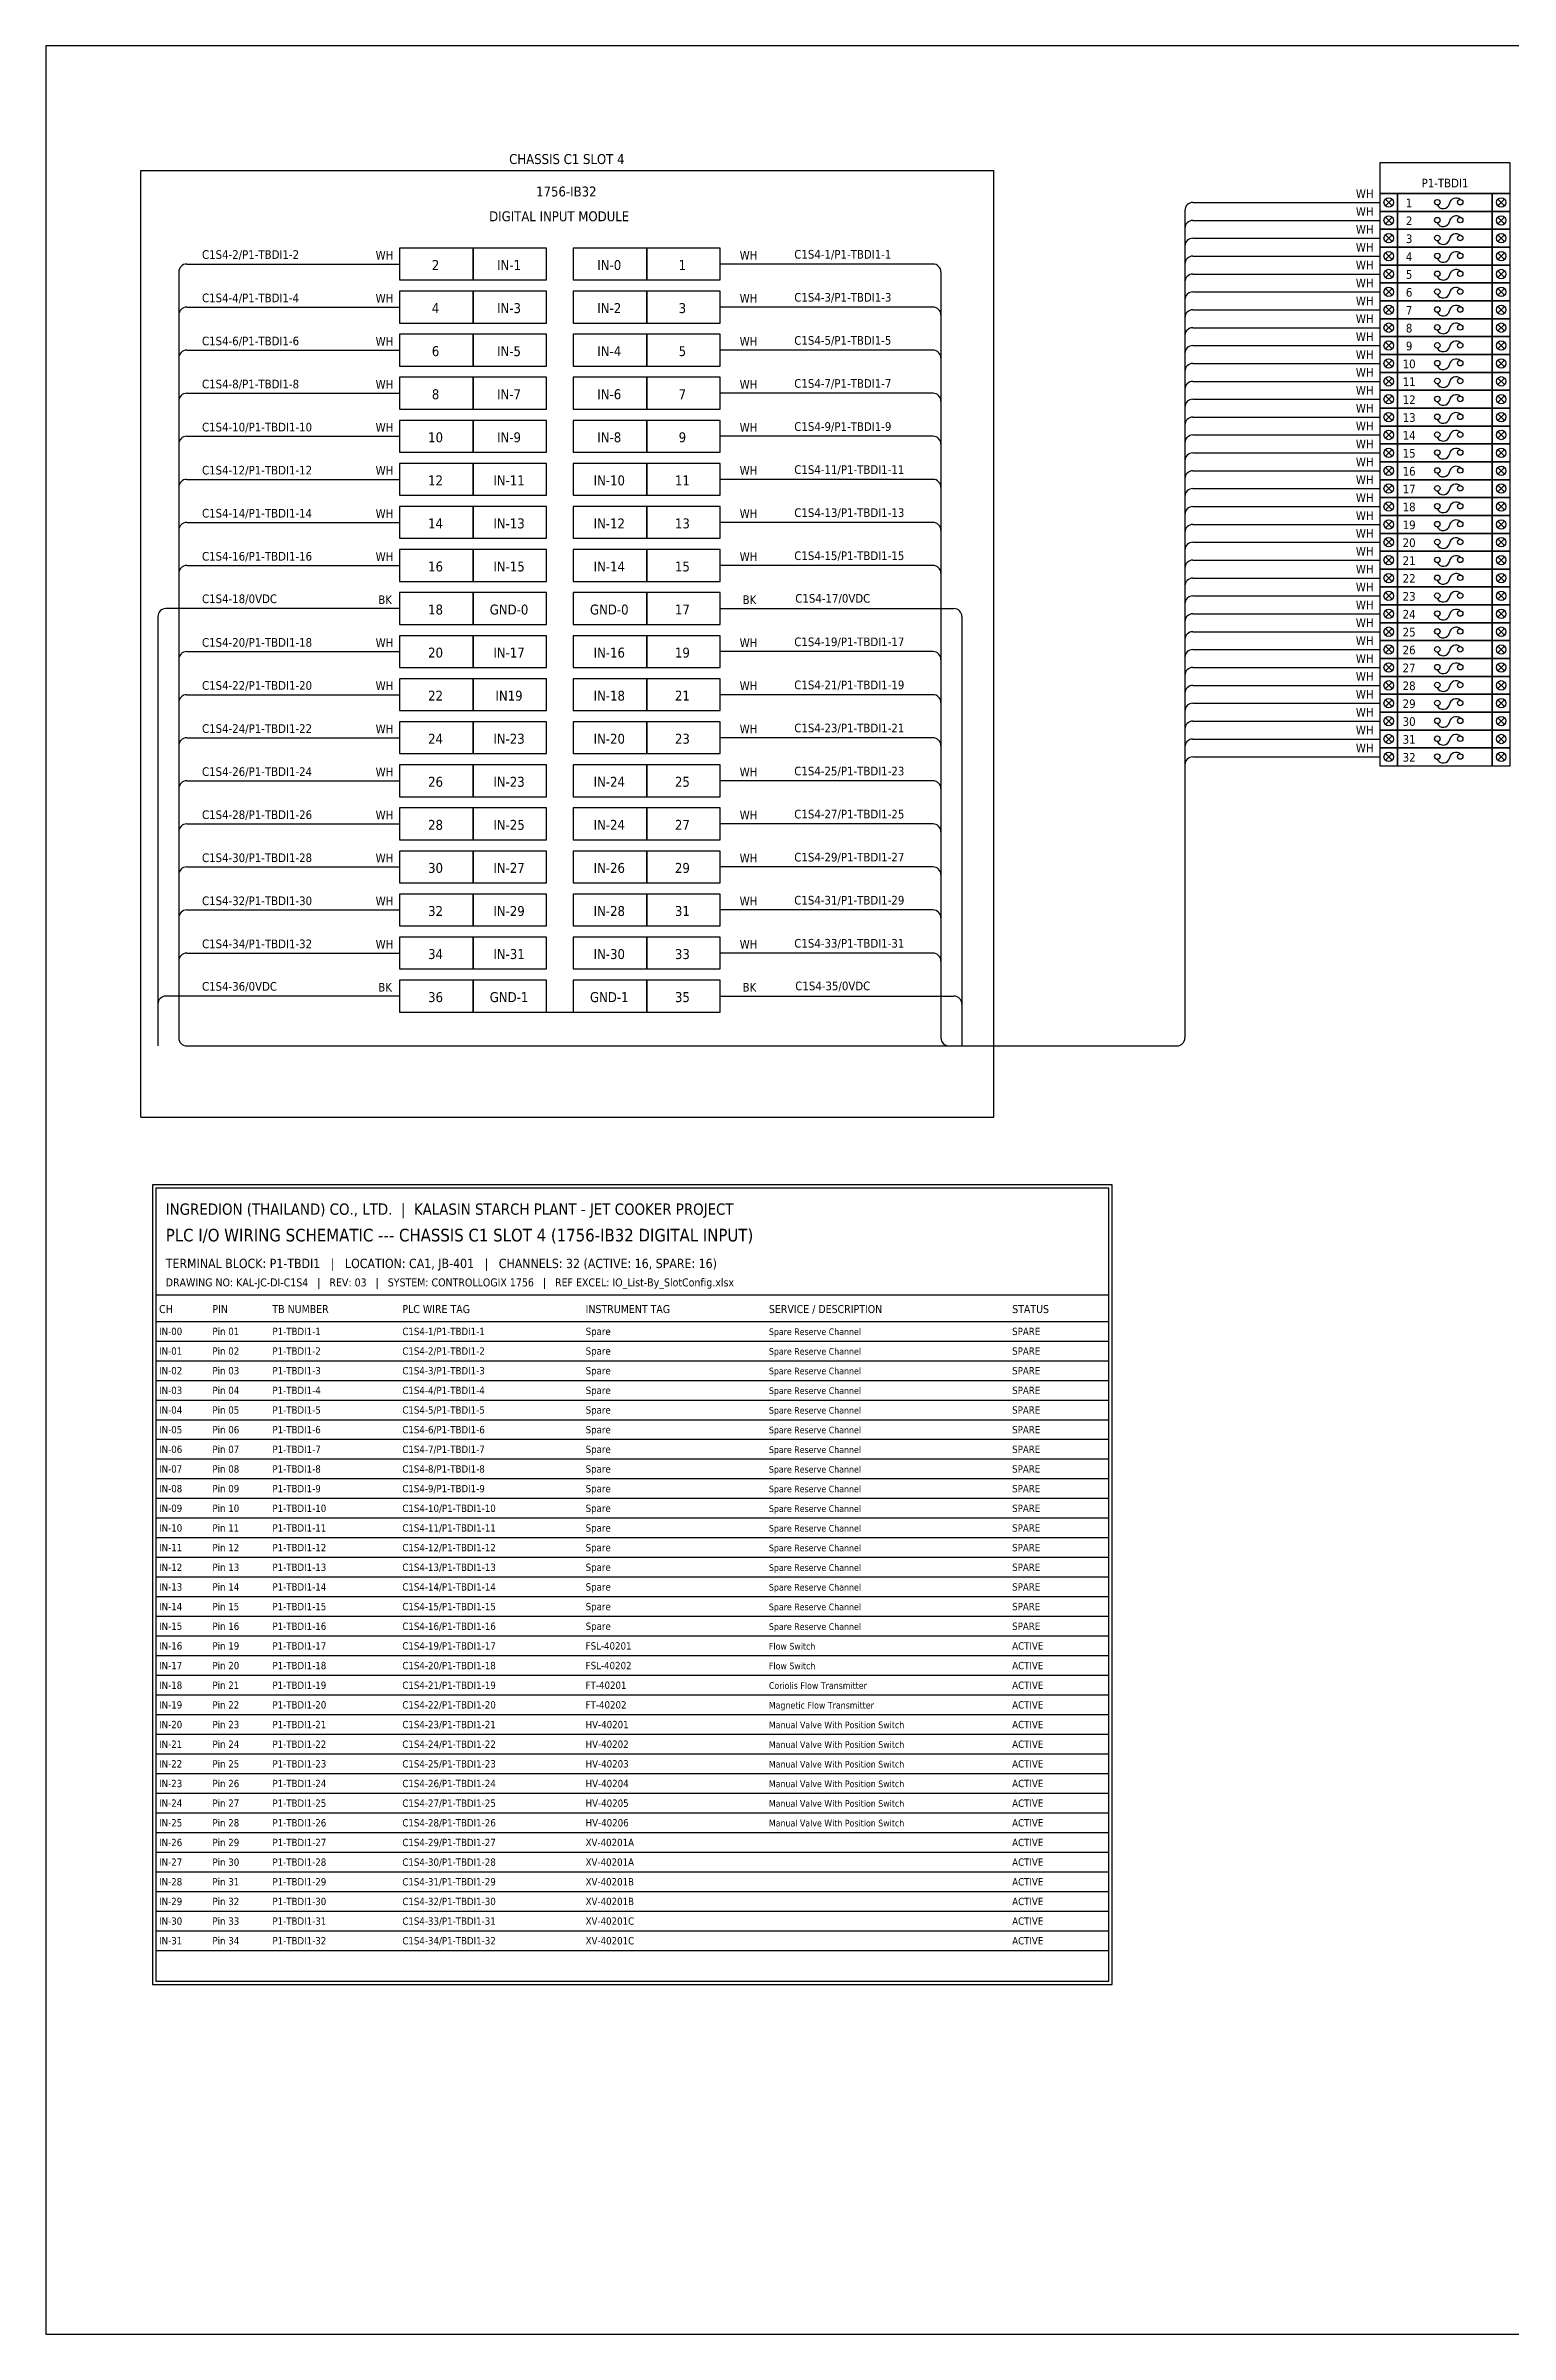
# Model space of a CAD drawing. Header units: millimetres. Extents: x 0 to 98890, y 0 to 68687.
# Drawn here: x 0 to 43946, y 0 to 68687 of the extents above; entities that cross this region are included whole.
import ezdxf
from ezdxf.enums import TextEntityAlignment as Align

# ---------------------------------------------------------------- set-up
doc = ezdxf.new("R2010")
doc.units = ezdxf.units.MM
for name, color, linetype, lineweight in [('ASHADE', 7, 'Continuous', 25), ('IE-EQUIP', 253, 'Continuous', 25), ('IE-WIRE', 7, 'Continuous', 25), ('power', 7, 'Continuous', 25)]:
    doc.layers.add(name, color=color, linetype=linetype, lineweight=lineweight)
doc.styles.add('Tahoma', font='')
doc.styles.get('Tahoma').set_extended_font_data('Tahoma')

msp = doc.modelspace()

# ---------------------------------------------------------------- linework, layer by layer
at = {"color": 1, "ltscale": 25.4}
for p, q in [((40399, 64083), (40200, 63883)), ((40200, 64083), (40399, 63883)), ((43578, 64083), (43777, 63883)), ((43777, 64083), (43578, 63883)), ((40399, 63546), (40200, 63346)), ((40200, 63546), (40399, 63346)), ((43578, 63546), (43777, 63346)), ((43777, 63546), (43578, 63346)), ((40399, 63009), (40200, 62810)), ((40200, 63009), (40399, 62810)), ((43578, 63009), (43777, 62810)), ((43777, 63009), (43578, 62810)), ((40399, 62473), (40200, 62273)), ((40200, 62473), (40399, 62273)), ((40399, 61936), (40200, 61736)), ((40200, 61936), (40399, 61736)), ((43578, 62473), (43777, 62273)), ((43777, 62473), (43578, 62273)), ((43578, 61936), (43777, 61736)), ((43777, 61936), (43578, 61736)), ((40399, 61399), (40200, 61199)), ((40200, 61399), (40399, 61199)), ((43578, 61399), (43777, 61199)), ((43777, 61399), (43578, 61199)), ((40399, 60862), (40200, 60663)), ((40200, 60862), (40399, 60663)), ((43578, 60862), (43777, 60663)), ((43777, 60862), (43578, 60663)), ((40399, 60326), (40200, 60126)), ((40200, 60326), (40399, 60126)), ((40399, 59789), (40200, 59589)), ((40200, 59789), (40399, 59589)), ((43578, 60326), (43777, 60126)), ((43777, 60326), (43578, 60126)), ((43578, 59789), (43777, 59589)), ((43777, 59789), (43578, 59589)), ((40399, 59252), (40200, 59052)), ((40200, 59252), (40399, 59052)), ((43578, 59252), (43777, 59052)), ((43777, 59252), (43578, 59052)), ((40399, 58715), (40200, 58516)), ((40200, 58715), (40399, 58516)), ((43578, 58715), (43777, 58516)), ((43777, 58715), (43578, 58516)), ((40399, 58179), (40200, 57979)), ((40200, 58179), (40399, 57979)), ((43578, 58179), (43777, 57979)), ((43777, 58179), (43578, 57979)), ((40399, 57642), (40200, 57442)), ((40200, 57642), (40399, 57442)), ((40399, 57105), (40200, 56905)), ((40200, 57105), (40399, 56905)), ((43578, 57642), (43777, 57442)), ((43777, 57642), (43578, 57442)), ((43578, 57105), (43777, 56905)), ((43777, 57105), (43578, 56905)), ((40399, 56568), (40200, 56368)), ((40200, 56568), (40399, 56368)), ((43578, 56568), (43777, 56368)), ((43777, 56568), (43578, 56368)), ((40399, 56031), (40200, 55832)), ((40200, 56031), (40399, 55832)), ((43578, 56031), (43777, 55832)), ((43777, 56031), (43578, 55832)), ((40399, 55495), (40200, 55295)), ((40200, 55495), (40399, 55295)), ((40399, 54958), (40200, 54758)), ((40200, 54958), (40399, 54758)), ((43578, 55495), (43777, 55295)), ((43777, 55495), (43578, 55295)), ((43578, 54958), (43777, 54758)), ((43777, 54958), (43578, 54758)), ((40399, 54421), (40200, 54221)), ((40200, 54421), (40399, 54221)), ((43578, 54421), (43777, 54221)), ((43777, 54421), (43578, 54221)), ((40399, 53884), (40200, 53685)), ((40200, 53884), (40399, 53685)), ((43578, 53884), (43777, 53685)), ((43777, 53884), (43578, 53685)), ((40399, 53348), (40200, 53148)), ((40200, 53348), (40399, 53148)), ((43578, 53348), (43777, 53148)), ((43777, 53348), (43578, 53148)), ((40399, 52811), (40200, 52611)), ((40200, 52811), (40399, 52611)), ((40399, 52274), (40200, 52074)), ((40200, 52274), (40399, 52074)), ((43578, 52811), (43777, 52611)), ((43777, 52811), (43578, 52611)), ((43578, 52274), (43777, 52074)), ((43777, 52274), (43578, 52074)), ((40399, 51737), (40200, 51538)), ((40200, 51737), (40399, 51538)), ((43578, 51737), (43777, 51538)), ((43777, 51737), (43578, 51538)), ((40399, 51201), (40200, 51001)), ((40200, 51201), (40399, 51001)), ((43578, 51201), (43777, 51001)), ((43777, 51201), (43578, 51001)), ((40399, 50664), (40200, 50464)), ((40200, 50664), (40399, 50464)), ((43578, 50664), (43777, 50464)), ((43777, 50664), (43578, 50464)), ((40399, 50127), (40200, 49927)), ((40200, 50127), (40399, 49927)), ((40399, 49590), (40200, 49391)), ((40200, 49590), (40399, 49391)), ((43578, 50127), (43777, 49927)), ((43777, 50127), (43578, 49927)), ((43578, 49590), (43777, 49391)), ((43777, 49590), (43578, 49391)), ((40399, 49054), (40200, 48854)), ((40200, 49054), (40399, 48854)), ((43578, 49054), (43777, 48854)), ((43777, 49054), (43578, 48854)), ((40399, 48517), (40200, 48317)), ((40200, 48517), (40399, 48317)), ((43578, 48517), (43777, 48317)), ((43777, 48517), (43578, 48317)), ((40399, 47980), (40200, 47780)), ((40200, 47980), (40399, 47780)), ((40399, 47443), (40200, 47243)), ((40200, 47443), (40399, 47243)), ((43578, 47980), (43777, 47780)), ((43777, 47980), (43578, 47780)), ((43578, 47443), (43777, 47243)), ((43777, 47443), (43578, 47243))]:
    msp.add_line(p, q, dxfattribs=at)
msp.add_line((15025, 39685), (15829, 39685))
msp.add_lwpolyline([(0, 0), (98890, 0), (98890, 68687), (0, 68687)], close=True)
at = {"color": 4, "ltscale": 25.4}
msp.add_lwpolyline([(40031, 64251), (43946, 64251), (43946, 65169), (40031, 65169)], close=True, dxfattribs=at)
at = {"color": 1, "ltscale": 25.4}
for points in [[(40031, 63715), (40568, 63715), (40568, 64251), (40031, 64251)], [(40568, 63715), (43409, 63715), (43409, 64251), (40568, 64251)], [(43409, 63715), (43946, 63715), (43946, 64251), (43409, 64251)], [(40031, 63178), (40568, 63178), (40568, 63715), (40031, 63715)], [(40568, 63178), (43409, 63178), (43409, 63715), (40568, 63715)], [(43409, 63178), (43946, 63178), (43946, 63715), (43409, 63715)], [(40031, 62641), (40568, 62641), (40568, 63178), (40031, 63178)], [(40031, 62104), (40568, 62104), (40568, 62641), (40031, 62641)], [(40568, 62641), (43409, 62641), (43409, 63178), (40568, 63178)], [(40568, 62104), (43409, 62104), (43409, 62641), (40568, 62641)], [(43409, 62641), (43946, 62641), (43946, 63178), (43409, 63178)], [(43409, 62104), (43946, 62104), (43946, 62641), (43409, 62641)], [(40031, 61568), (40568, 61568), (40568, 62104), (40031, 62104)], [(40568, 61568), (43409, 61568), (43409, 62104), (40568, 62104)], [(43409, 61568), (43946, 61568), (43946, 62104), (43409, 62104)], [(40031, 61031), (40568, 61031), (40568, 61568), (40031, 61568)], [(40568, 61031), (43409, 61031), (43409, 61568), (40568, 61568)], [(43409, 61031), (43946, 61031), (43946, 61568), (43409, 61568)], [(40031, 60494), (40568, 60494), (40568, 61031), (40031, 61031)], [(40031, 59957), (40568, 59957), (40568, 60494), (40031, 60494)], [(40568, 60494), (43409, 60494), (43409, 61031), (40568, 61031)], [(40568, 59957), (43409, 59957), (43409, 60494), (40568, 60494)], [(43409, 60494), (43946, 60494), (43946, 61031), (43409, 61031)], [(43409, 59957), (43946, 59957), (43946, 60494), (43409, 60494)], [(40031, 59421), (40568, 59421), (40568, 59957), (40031, 59957)], [(40568, 59421), (43409, 59421), (43409, 59957), (40568, 59957)], [(43409, 59421), (43946, 59421), (43946, 59957), (43409, 59957)], [(40031, 58884), (40568, 58884), (40568, 59421), (40031, 59421)], [(40568, 58884), (43409, 58884), (43409, 59421), (40568, 59421)], [(43409, 58884), (43946, 58884), (43946, 59421), (43409, 59421)], [(40031, 58347), (40568, 58347), (40568, 58884), (40031, 58884)], [(40568, 58347), (43409, 58347), (43409, 58884), (40568, 58884)], [(43409, 58347), (43946, 58347), (43946, 58884), (43409, 58884)], [(40031, 57810), (40568, 57810), (40568, 58347), (40031, 58347)], [(40031, 57274), (40568, 57274), (40568, 57810), (40031, 57810)], [(40568, 57810), (43409, 57810), (43409, 58347), (40568, 58347)], [(40568, 57274), (43409, 57274), (43409, 57810), (40568, 57810)], [(43409, 57810), (43946, 57810), (43946, 58347), (43409, 58347)], [(43409, 57274), (43946, 57274), (43946, 57810), (43409, 57810)], [(40031, 56737), (40568, 56737), (40568, 57274), (40031, 57274)], [(40568, 56737), (43409, 56737), (43409, 57274), (40568, 57274)], [(43409, 56737), (43946, 56737), (43946, 57274), (43409, 57274)], [(40031, 56200), (40568, 56200), (40568, 56737), (40031, 56737)], [(40568, 56200), (43409, 56200), (43409, 56737), (40568, 56737)], [(43409, 56200), (43946, 56200), (43946, 56737), (43409, 56737)], [(40031, 55663), (40568, 55663), (40568, 56200), (40031, 56200)], [(40031, 55126), (40568, 55126), (40568, 55663), (40031, 55663)], [(40568, 55663), (43409, 55663), (43409, 56200), (40568, 56200)], [(40568, 55126), (43409, 55126), (43409, 55663), (40568, 55663)], [(43409, 55663), (43946, 55663), (43946, 56200), (43409, 56200)], [(43409, 55126), (43946, 55126), (43946, 55663), (43409, 55663)], [(40031, 54590), (40568, 54590), (40568, 55126), (40031, 55126)], [(40568, 54590), (43409, 54590), (43409, 55126), (40568, 55126)], [(43409, 54590), (43946, 54590), (43946, 55126), (43409, 55126)], [(40031, 54053), (40568, 54053), (40568, 54590), (40031, 54590)], [(40568, 54053), (43409, 54053), (43409, 54590), (40568, 54590)], [(43409, 54053), (43946, 54053), (43946, 54590), (43409, 54590)], [(40031, 53516), (40568, 53516), (40568, 54053), (40031, 54053)], [(40568, 53516), (43409, 53516), (43409, 54053), (40568, 54053)], [(43409, 53516), (43946, 53516), (43946, 54053), (43409, 54053)], [(40031, 52979), (40568, 52979), (40568, 53516), (40031, 53516)], [(40031, 52443), (40568, 52443), (40568, 52979), (40031, 52979)], [(40568, 52979), (43409, 52979), (43409, 53516), (40568, 53516)], [(40568, 52443), (43409, 52443), (43409, 52979), (40568, 52979)], [(43409, 52979), (43946, 52979), (43946, 53516), (43409, 53516)], [(43409, 52443), (43946, 52443), (43946, 52979), (43409, 52979)], [(40031, 51906), (40568, 51906), (40568, 52443), (40031, 52443)], [(40568, 51906), (43409, 51906), (43409, 52443), (40568, 52443)], [(43409, 51906), (43946, 51906), (43946, 52443), (43409, 52443)], [(40031, 51369), (40568, 51369), (40568, 51906), (40031, 51906)], [(40568, 51369), (43409, 51369), (43409, 51906), (40568, 51906)], [(43409, 51369), (43946, 51369), (43946, 51906), (43409, 51906)], [(40031, 50832), (40568, 50832), (40568, 51369), (40031, 51369)], [(40031, 50296), (40568, 50296), (40568, 50832), (40031, 50832)], [(40568, 50832), (43409, 50832), (43409, 51369), (40568, 51369)], [(40568, 50296), (43409, 50296), (43409, 50832), (40568, 50832)], [(43409, 50832), (43946, 50832), (43946, 51369), (43409, 51369)], [(43409, 50296), (43946, 50296), (43946, 50832), (43409, 50832)], [(40031, 49759), (40568, 49759), (40568, 50296), (40031, 50296)], [(40568, 49759), (43409, 49759), (43409, 50296), (40568, 50296)], [(43409, 49759), (43946, 49759), (43946, 50296), (43409, 50296)], [(40031, 49222), (40568, 49222), (40568, 49759), (40031, 49759)], [(40568, 49222), (43409, 49222), (43409, 49759), (40568, 49759)], [(43409, 49222), (43946, 49222), (43946, 49759), (43409, 49759)], [(40031, 48685), (40568, 48685), (40568, 49222), (40031, 49222)], [(40568, 48685), (43409, 48685), (43409, 49222), (40568, 49222)], [(43409, 48685), (43946, 48685), (43946, 49222), (43409, 49222)], [(40031, 48148), (40568, 48148), (40568, 48685), (40031, 48685)], [(40031, 47612), (40568, 47612), (40568, 48148), (40031, 48148)], [(40568, 48148), (43409, 48148), (43409, 48685), (40568, 48685)], [(40568, 47612), (43409, 47612), (43409, 48148), (40568, 48148)], [(43409, 48148), (43946, 48148), (43946, 48685), (43409, 48685)], [(43409, 47612), (43946, 47612), (43946, 48148), (43409, 48148)], [(40031, 47075), (40568, 47075), (40568, 47612), (40031, 47612)], [(40568, 47075), (43409, 47075), (43409, 47612), (40568, 47612)], [(43409, 47075), (43946, 47075), (43946, 47612), (43409, 47612)]]:
    msp.add_lwpolyline(points, close=True, dxfattribs=at)
for centre in [(40299, 63983), (43678, 63983), (40299, 63446), (43678, 63446), (40299, 62910), (40299, 62373), (43678, 62910), (43678, 62373), (40299, 61836), (43678, 61836), (40299, 61299), (43678, 61299), (40299, 60762), (43678, 60762), (40299, 60226), (40299, 59689), (43678, 60226), (43678, 59689), (40299, 59152), (43678, 59152), (40299, 58615), (43678, 58615), (40299, 58079), (43678, 58079), (40299, 57542), (40299, 57005), (43678, 57542), (43678, 57005), (40299, 56468), (43678, 56468), (40299, 55932), (43678, 55932), (40299, 55395), (40299, 54858), (43678, 55395), (43678, 54858), (40299, 54321), (43678, 54321), (40299, 53785), (43678, 53785), (40299, 53248), (43678, 53248), (40299, 52711), (40299, 52174), (43678, 52711), (43678, 52174), (40299, 51637), (43678, 51637), (40299, 51101), (43678, 51101), (40299, 50564), (40299, 50027), (43678, 50564), (43678, 50027), (40299, 49490), (43678, 49490), (40299, 48954), (43678, 48954), (40299, 48417), (43678, 48417), (40299, 47880), (40299, 47343), (43678, 47880), (43678, 47343)]:
    msp.add_circle(centre, 141, dxfattribs=at)
at = {"layer": 'ASHADE', "color": 2, "linetype": 'Continuous', "ltscale": 4762.5}
for p, q in [((2852, 36526), (2852, 64941)), ((2852, 64941), (28451, 64941)), ((28451, 36526), (28451, 64941)), ((2852, 36526), (28451, 36526))]:
    msp.add_line(p, q, dxfattribs=at)
at = {"layer": 'ASHADE', "color": 7}
for p, q in [((3300, 31200), (31900, 31200)), ((3300, 30400), (31900, 30400))]:
    msp.add_line(p, q, dxfattribs=at)
at = {"layer": 'ASHADE', "color": 8}
for p, q in [((3300, 29810), (31900, 29810)), ((3300, 29220), (31900, 29220)), ((3300, 28630), (31900, 28630)), ((3300, 28040), (31900, 28040)), ((3300, 27450), (31900, 27450)), ((3300, 26860), (31900, 26860)), ((3300, 26270), (31900, 26270)), ((3300, 25680), (31900, 25680)), ((3300, 25090), (31900, 25090)), ((3300, 24500), (31900, 24500)), ((3300, 23910), (31900, 23910)), ((3300, 23320), (31900, 23320)), ((3300, 22730), (31900, 22730)), ((3300, 22140), (31900, 22140)), ((3300, 21550), (31900, 21550)), ((3300, 20960), (31900, 20960)), ((3300, 20370), (31900, 20370)), ((3300, 19780), (31900, 19780)), ((3300, 19190), (31900, 19190)), ((3300, 18600), (31900, 18600)), ((3300, 18010), (31900, 18010)), ((3300, 17420), (31900, 17420)), ((3300, 16830), (31900, 16830)), ((3300, 16240), (31900, 16240)), ((3300, 15650), (31900, 15650)), ((3300, 15060), (31900, 15060)), ((3300, 14470), (31900, 14470)), ((3300, 13880), (31900, 13880)), ((3300, 13290), (31900, 13290)), ((3300, 12700), (31900, 12700)), ((3300, 12110), (31900, 12110)), ((3300, 11520), (31900, 11520))]:
    msp.add_line(p, q, dxfattribs=at)
at = {"layer": 'ASHADE', "color": 7}
for points in [[(3200, 10500), (32000, 10500), (32000, 34500), (3200, 34500), (3200, 10500)], [(3300, 10600), (31900, 10600), (31900, 34400), (3300, 34400), (3300, 10600)]]:
    msp.add_lwpolyline(points, dxfattribs=at)
at = {"layer": 'IE-EQUIP', "linetype": 'Continuous', "ltscale": 25.4}
for points in [[(10616, 61658), (12821, 61658), (12821, 62613), (10616, 62613)], [(12821, 61658), (15025, 61658), (15025, 62613), (12821, 62613)], [(15829, 61658), (18033, 61658), (18033, 62613), (15829, 62613)], [(18033, 61658), (20237, 61658), (20237, 62613), (18033, 62613)], [(10616, 60365), (12821, 60365), (12821, 61321), (10616, 61321)], [(12821, 60365), (15025, 60365), (15025, 61321), (12821, 61321)], [(15829, 60365), (18033, 60365), (18033, 61321), (15829, 61321)], [(18033, 60365), (20237, 60365), (20237, 61321), (18033, 61321)], [(10616, 59073), (12821, 59073), (12821, 60028), (10616, 60028)], [(12821, 59073), (15025, 59073), (15025, 60028), (12821, 60028)], [(15829, 59073), (18033, 59073), (18033, 60028), (15829, 60028)], [(18033, 59073), (20237, 59073), (20237, 60028), (18033, 60028)], [(10616, 57780), (12821, 57780), (12821, 58736), (10616, 58736)], [(12821, 57780), (15025, 57780), (15025, 58736), (12821, 58736)], [(15829, 57780), (18033, 57780), (18033, 58736), (15829, 58736)], [(18033, 57780), (20237, 57780), (20237, 58736), (18033, 58736)], [(10616, 56488), (12821, 56488), (12821, 57443), (10616, 57443)], [(12821, 56488), (15025, 56488), (15025, 57443), (12821, 57443)], [(15829, 56488), (18033, 56488), (18033, 57443), (15829, 57443)], [(18033, 56488), (20237, 56488), (20237, 57443), (18033, 57443)], [(10616, 55195), (12821, 55195), (12821, 56151), (10616, 56151)], [(12821, 55195), (15025, 55195), (15025, 56151), (12821, 56151)], [(15829, 55195), (18033, 55195), (18033, 56151), (15829, 56151)], [(18033, 55195), (20237, 55195), (20237, 56151), (18033, 56151)], [(10616, 53903), (12821, 53903), (12821, 54858), (10616, 54858)], [(12821, 53903), (15025, 53903), (15025, 54858), (12821, 54858)], [(15829, 53903), (18033, 53903), (18033, 54858), (15829, 54858)], [(18033, 53903), (20237, 53903), (20237, 54858), (18033, 54858)], [(10616, 52610), (12821, 52610), (12821, 53566), (10616, 53566)], [(12821, 52610), (15025, 52610), (15025, 53566), (12821, 53566)], [(15829, 52610), (18033, 52610), (18033, 53566), (15829, 53566)], [(18033, 52610), (20237, 52610), (20237, 53566), (18033, 53566)], [(10616, 51318), (12821, 51318), (12821, 52273), (10616, 52273)], [(12821, 51318), (15025, 51318), (15025, 52273), (12821, 52273)], [(15829, 51318), (18033, 51318), (18033, 52273), (15829, 52273)], [(18033, 51318), (20237, 51318), (20237, 52273), (18033, 52273)], [(10616, 50025), (12821, 50025), (12821, 50981), (10616, 50981)], [(12821, 50025), (15025, 50025), (15025, 50981), (12821, 50981)], [(15829, 50025), (18033, 50025), (18033, 50981), (15829, 50981)], [(18033, 50025), (20237, 50025), (20237, 50981), (18033, 50981)], [(10616, 48733), (12821, 48733), (12821, 49688), (10616, 49688)], [(12821, 48733), (15025, 48733), (15025, 49688), (12821, 49688)], [(15829, 48733), (18033, 48733), (18033, 49688), (15829, 49688)], [(18033, 48733), (20237, 48733), (20237, 49688), (18033, 49688)], [(10616, 47440), (12821, 47440), (12821, 48396), (10616, 48396)], [(12821, 47440), (15025, 47440), (15025, 48396), (12821, 48396)], [(15829, 47440), (18033, 47440), (18033, 48396), (15829, 48396)], [(18033, 47440), (20237, 47440), (20237, 48396), (18033, 48396)], [(10616, 46147), (12821, 46147), (12821, 47103), (10616, 47103)], [(12821, 46147), (15025, 46147), (15025, 47103), (12821, 47103)], [(15829, 46147), (18033, 46147), (18033, 47103), (15829, 47103)], [(18033, 46147), (20237, 46147), (20237, 47103), (18033, 47103)], [(10616, 44855), (12821, 44855), (12821, 45811), (10616, 45811)], [(12821, 44855), (15025, 44855), (15025, 45811), (12821, 45811)], [(15829, 44855), (18033, 44855), (18033, 45811), (15829, 45811)], [(18033, 44855), (20237, 44855), (20237, 45811), (18033, 45811)], [(10616, 43562), (12821, 43562), (12821, 44518), (10616, 44518)], [(12821, 43562), (15025, 43562), (15025, 44518), (12821, 44518)], [(15829, 43562), (18033, 43562), (18033, 44518), (15829, 44518)], [(18033, 43562), (20237, 43562), (20237, 44518), (18033, 44518)], [(10616, 42270), (12821, 42270), (12821, 43226), (10616, 43226)], [(12821, 42270), (15025, 42270), (15025, 43226), (12821, 43226)], [(15829, 42270), (18033, 42270), (18033, 43226), (15829, 43226)], [(18033, 42270), (20237, 42270), (20237, 43226), (18033, 43226)], [(10616, 40977), (12821, 40977), (12821, 41933), (10616, 41933)], [(12821, 40977), (15025, 40977), (15025, 41933), (12821, 41933)], [(15829, 40977), (18033, 40977), (18033, 41933), (15829, 41933)], [(18033, 40977), (20237, 40977), (20237, 41933), (18033, 41933)], [(10616, 39685), (12821, 39685), (12821, 40641), (10616, 40641)], [(12821, 39685), (15025, 39685), (15025, 40641), (12821, 40641)], [(15829, 39685), (18033, 39685), (18033, 40641), (15829, 40641)], [(18033, 39685), (20237, 39685), (20237, 40641), (18033, 40641)]]:
    msp.add_lwpolyline(points, close=True, dxfattribs=at)
at = {"layer": 'IE-WIRE', "color": 4, "ltscale": 25.4}
for p, q in [((34422, 63983), (40031, 63983)), ((34184, 63745), (34184, 38908)), ((34422, 63446), (40031, 63446)), ((34422, 62910), (40031, 62910)), ((3990, 61897), (3990, 38908)), ((4229, 62136), (10616, 62136)), ((26625, 62136), (20237, 62136)), ((26864, 61897), (26864, 38908)), ((34422, 62373), (40031, 62373)), ((34422, 61836), (40031, 61836)), ((34422, 61299), (40031, 61299)), ((4229, 60843), (10616, 60843)), ((26625, 60843), (20237, 60843)), ((34422, 60762), (40031, 60762)), ((34422, 60226), (40031, 60226)), ((4229, 59551), (10616, 59551)), ((26625, 59551), (20237, 59551)), ((34422, 59689), (40031, 59689)), ((34422, 59152), (40031, 59152)), ((34422, 58615), (40031, 58615)), ((4229, 58258), (10616, 58258)), ((26625, 58258), (20237, 58258)), ((34422, 58079), (40031, 58079)), ((34422, 57542), (40031, 57542)), ((4229, 56966), (10616, 56966)), ((26625, 56966), (20237, 56966)), ((34422, 57005), (40031, 57005)), ((34422, 56468), (40031, 56468)), ((4229, 55673), (10616, 55673)), ((26625, 55673), (20237, 55673)), ((34422, 55932), (40031, 55932)), ((34422, 55395), (40031, 55395)), ((4229, 54380), (10616, 54380)), ((26625, 54380), (20237, 54380)), ((34422, 54858), (40031, 54858)), ((34422, 54321), (40031, 54321)), ((34422, 53785), (40031, 53785)), ((4229, 53088), (10616, 53088)), ((26625, 53088), (20237, 53088)), ((34422, 53248), (40031, 53248)), ((34422, 52711), (40031, 52711)), ((34422, 52174), (40031, 52174)), ((34422, 51637), (40031, 51637)), ((34422, 51101), (40031, 51101)), ((4229, 50503), (10616, 50503)), ((26625, 50503), (20237, 50503)), ((34422, 50564), (40031, 50564)), ((34422, 50027), (40031, 50027)), ((34422, 49490), (40031, 49490)), ((4229, 49210), (10616, 49210)), ((26625, 49210), (20237, 49210)), ((34422, 48954), (40031, 48954)), ((34422, 48417), (40031, 48417)), ((4229, 47918), (10616, 47918)), ((26625, 47918), (20237, 47918)), ((34422, 47880), (40031, 47880)), ((34422, 47343), (40031, 47343)), ((4229, 46625), (10616, 46625)), ((26625, 46625), (20237, 46625)), ((4229, 45333), (10616, 45333)), ((26625, 45333), (20237, 45333)), ((4229, 44040), (10616, 44040)), ((26625, 44040), (20237, 44040)), ((4229, 42748), (10616, 42748)), ((26625, 42748), (20237, 42748)), ((4229, 41455), (10616, 41455)), ((26625, 41455), (20237, 41455))]:
    msp.add_line(p, q, dxfattribs=at)
at = {"layer": 'IE-WIRE', "color": 7, "ltscale": 25.4}
for p, q in [((3363, 51557), (3363, 38670)), ((10616, 51795), (3601, 51795)), ((20237, 51795), (27253, 51795)), ((27491, 51557), (27491, 38670)), ((10616, 40163), (3601, 40163)), ((20237, 40163), (27253, 40163))]:
    msp.add_line(p, q, dxfattribs=at)
at = {"layer": 'IE-WIRE', "color": 4}
msp.add_line((4228, 38670), (33946, 38670), dxfattribs=at)
at = {"layer": 'IE-WIRE', "color": 4, "ltscale": 25.4}
for centre, radius, start, end in [((34422, 63745), 238, 90, 180), ((34422, 63208), 238, 90, 180), ((34422, 62672), 238, 90, 180), ((4229, 61897), 239, 90, 180), ((26625, 61897), 239, 0, 90), ((34422, 62135), 238, 90, 180), ((34422, 61598), 238, 90, 180), ((34422, 61061), 238, 90, 180), ((4229, 60604), 239, 90, 180), ((26625, 60604), 239, 0, 90), ((34422, 60524), 238, 90, 180), ((34422, 59988), 238, 90, 180), ((4229, 59312), 239, 90, 180), ((26625, 59312), 239, 0, 90), ((34422, 59451), 238, 90, 180), ((34422, 58914), 238, 90, 180), ((34422, 58377), 238, 90, 180), ((4229, 58019), 239, 90, 180), ((26625, 58019), 239, 0, 90), ((34422, 57841), 238, 90, 180), ((34422, 57304), 238, 90, 180), ((4229, 56727), 239, 90, 180), ((26625, 56727), 239, 0, 90), ((34422, 56767), 238, 90, 180), ((34422, 56230), 238, 90, 180), ((4229, 55434), 239, 90, 180), ((26625, 55434), 239, 0, 90), ((34422, 55694), 238, 90, 180), ((34422, 55157), 238, 90, 180), ((4229, 54142), 239, 90, 180), ((26625, 54142), 239, 0, 90), ((34422, 54620), 238, 90, 180), ((34422, 54083), 238, 90, 180), ((34422, 53547), 238, 90, 180), ((4229, 52849), 239, 90, 180), ((26625, 52849), 239, 0, 90), ((34422, 53010), 238, 90, 180), ((34422, 52473), 238, 90, 180), ((34422, 51936), 238, 90, 180), ((34422, 51399), 238, 90, 180), ((34422, 50863), 238, 90, 180), ((4229, 50264), 239, 90, 180), ((26625, 50264), 239, 0, 90), ((34422, 50326), 238, 90, 180), ((34422, 49789), 238, 90, 180), ((34422, 49252), 238, 90, 180), ((4229, 48971), 239, 90, 180), ((26625, 48971), 239, 0, 90), ((34422, 48716), 238, 90, 180), ((34422, 48179), 238, 90, 180), ((4229, 47679), 239, 90, 180), ((26625, 47679), 239, 0, 90), ((34422, 47642), 238, 90, 180), ((34422, 47105), 238, 90, 180), ((4229, 46386), 239, 90, 180), ((26625, 46386), 239, 0, 90), ((4229, 45094), 239, 90, 180), ((26625, 45094), 239, 0, 90), ((4229, 43801), 239, 90, 180), ((26625, 43801), 239, 0, 90), ((4229, 42509), 239, 90, 180), ((26625, 42509), 239, 0, 90), ((4229, 41216), 239, 90, 180), ((26625, 41216), 239, 0, 90)]:
    msp.add_arc(centre, radius, start, end, dxfattribs=at)
at = {"layer": 'IE-WIRE', "color": 7, "ltscale": 25.4}
for centre, start, end in [((3601, 51557), 90, 180), ((27253, 51557), 0, 90), ((3601, 39925), 90, 180), ((27253, 39925), 0, 90)]:
    msp.add_arc(centre, 238, start, end, dxfattribs=at)
at = {"layer": 'IE-WIRE', "color": 4}
for centre, start, end in [((4228, 38908), 180, 270), ((27102, 38908), 180, 270), ((33946, 38908), 270, 0)]:
    msp.add_arc(centre, 238, start, end, dxfattribs=at)
at = {"layer": 'power', "color": 1, "ltscale": 25.4}
for centre in [(41757, 63991), (42446, 63991), (41757, 63455), (42446, 63455), (41757, 62918), (42446, 62918), (41757, 62381), (41757, 61844), (42446, 62381), (42446, 61844), (41757, 61308), (42446, 61308), (41757, 60771), (42446, 60771), (41757, 60234), (41757, 59697), (42446, 60234), (42446, 59697), (41757, 59161), (42446, 59161), (41757, 58624), (42446, 58624), (41757, 58087), (42446, 58087), (41757, 57550), (41757, 57013), (42446, 57550), (42446, 57013), (41757, 56477), (42446, 56477), (41757, 55940), (42446, 55940), (41757, 55403), (42446, 55403), (41757, 54866), (41757, 54330), (42446, 54866), (42446, 54330), (41757, 53793), (42446, 53793), (41757, 53256), (42446, 53256), (41757, 52719), (41757, 52183), (42446, 52719), (42446, 52183), (41757, 51646), (42446, 51646), (41757, 51109), (42446, 51109), (41757, 50572), (42446, 50572), (41757, 50036), (41757, 49499), (42446, 50036), (42446, 49499), (41757, 48962), (42446, 48962), (41757, 48425), (42446, 48425), (41757, 47888), (41757, 47352), (42446, 47888), (42446, 47352)]:
    msp.add_circle(centre, 82.2, dxfattribs=at)
for centre, radius, start, end in [((41933, 63996), 196, 206.16337, 346.03827), ((42320, 63918), 199, 51.13092, 171.32538), ((41933, 63459), 196, 206.16337, 346.03827), ((42320, 63381), 199, 51.13092, 171.32538), ((41933, 62922), 196, 206.16337, 346.03827), ((42320, 62845), 199, 51.13092, 171.32538), ((42320, 62308), 199, 51.13092, 171.32538), ((41933, 62385), 196, 206.16337, 346.03827), ((42320, 61771), 199, 51.13092, 171.32538), ((41933, 61849), 196, 206.16337, 346.03827), ((41933, 61312), 196, 206.16337, 346.03827), ((42320, 61234), 199, 51.13092, 171.32538), ((41933, 60775), 196, 206.16337, 346.03827), ((42320, 60698), 199, 51.13092, 171.32538), ((41933, 60238), 196, 206.16337, 346.03827), ((42320, 60161), 199, 51.13092, 171.32538), ((42320, 59624), 199, 51.13092, 171.32538), ((41933, 59701), 196, 206.16337, 346.03827), ((41933, 59165), 196, 206.16337, 346.03827), ((42320, 59087), 199, 51.13092, 171.32538), ((41933, 58628), 196, 206.16337, 346.03827), ((42320, 58551), 199, 51.13092, 171.32538), ((41933, 58091), 196, 206.16337, 346.03827), ((42320, 58014), 199, 51.13092, 171.32538), ((41933, 57554), 196, 206.16337, 346.03827), ((42320, 57477), 199, 51.13092, 171.32538), ((42320, 56940), 199, 51.13092, 171.32538), ((41933, 57018), 196, 206.16337, 346.03827), ((41933, 56481), 196, 206.16337, 346.03827), ((42320, 56404), 199, 51.13092, 171.32538), ((41933, 55944), 196, 206.16337, 346.03827), ((42320, 55867), 199, 51.13092, 171.32538), ((41933, 55407), 196, 206.16337, 346.03827), ((42320, 55330), 199, 51.13092, 171.32538), ((42320, 54793), 199, 51.13092, 171.32538), ((41933, 54871), 196, 206.16337, 346.03827), ((41933, 54334), 196, 206.16337, 346.03827), ((42320, 54256), 199, 51.13092, 171.32538), ((41933, 53797), 196, 206.16337, 346.03827), ((42320, 53720), 199, 51.13092, 171.32538), ((41933, 53260), 196, 206.16337, 346.03827), ((42320, 53183), 199, 51.13092, 171.32538), ((41933, 52724), 196, 206.16337, 346.03827), ((42320, 52646), 199, 51.13092, 171.32538), ((42320, 52109), 199, 51.13092, 171.32538), ((41933, 52187), 196, 206.16337, 346.03827), ((41933, 51650), 196, 206.16337, 346.03827), ((42320, 51573), 199, 51.13092, 171.32538), ((41933, 51113), 196, 206.16337, 346.03827), ((42320, 51036), 199, 51.13092, 171.32538), ((41933, 50576), 196, 206.16337, 346.03827), ((42320, 50499), 199, 51.13092, 171.32538), ((42320, 49962), 199, 51.13092, 171.32538), ((41933, 50040), 196, 206.16337, 346.03827), ((41933, 49503), 196, 206.16337, 346.03827), ((42320, 49426), 199, 51.13092, 171.32538), ((41933, 48966), 196, 206.16337, 346.03827), ((42320, 48889), 199, 51.13092, 171.32538), ((41933, 48429), 196, 206.16337, 346.03827), ((42320, 48352), 199, 51.13092, 171.32538), ((41933, 47893), 196, 206.16337, 346.03827), ((42320, 47815), 199, 51.13092, 171.32538), ((42320, 47279), 199, 51.13092, 171.32538), ((41933, 47356), 196, 206.16337, 346.03827)]:
    msp.add_arc(centre, radius, start, end, dxfattribs=at)

# ---------------------------------------------------------------- texts
at = {"color": 2, "style": 'Tahoma'}
for s, height, p in [('CHASSIS C1 SLOT 4', 297.94, (15636, 65287)), ('1756-IB32', 297.9, (15621, 64313)), ('DIGITAL INPUT MODULE', 297.94, (15406, 63569)), ('2', 298, (11697, 62106)), ('IN-1', 297.9, (13902, 62106)), ('IN-0', 297.9, (16910, 62106)), ('1', 298, (19104, 62106)), ('4', 298, (11697, 60813)), ('IN-3', 297.9, (13902, 60813)), ('IN-2', 297.9, (16910, 60813)), ('3', 298, (19104, 60813)), ('6', 298, (11697, 59521)), ('IN-5', 297.9, (13902, 59521)), ('IN-4', 297.9, (16910, 59521)), ('5', 298, (19104, 59521)), ('8', 298, (11697, 58228)), ('IN-7', 297.9, (13902, 58228)), ('IN-6', 297.9, (16910, 58228)), ('7', 298, (19104, 58228)), ('10', 297.9, (11697, 56936)), ('IN-9', 297.9, (13902, 56936)), ('IN-8', 297.9, (16910, 56936)), ('9', 298, (19104, 56936)), ('12', 297.9, (11697, 55643)), ('IN-11', 297.9, (13902, 55643)), ('IN-10', 297.9, (16910, 55643)), ('11', 297.9, (19104, 55643)), ('14', 297.9, (11697, 54351)), ('IN-13', 297.9, (13902, 54351)), ('IN-12', 297.9, (16910, 54351)), ('13', 297.9, (19104, 54351)), ('16', 297.9, (11697, 53058)), ('IN-15', 297.9, (13902, 53058)), ('IN-14', 297.9, (16910, 53058)), ('15', 297.9, (19104, 53058)), ('18', 297.9, (11697, 51766)), ('GND-0', 297.9, (13902, 51766)), ('GND-0', 297.9, (16910, 51766)), ('17', 297.9, (19104, 51766)), ('20', 297.9, (11697, 50473)), ('IN-17', 297.9, (13902, 50473)), ('IN-16', 297.9, (16910, 50473)), ('19', 297.9, (19104, 50473)), ('22', 297.9, (11697, 49181)), ('IN19', 297.9, (13902, 49181)), ('IN-18', 297.9, (16910, 49181)), ('21', 297.9, (19104, 49181)), ('24', 297.9, (11697, 47888)), ('IN-23', 297.9, (13902, 47888)), ('IN-20', 297.9, (16910, 47888)), ('23', 297.9, (19104, 47888)), ('26', 297.9, (11697, 46596)), ('IN-23', 297.9, (13902, 46596)), ('IN-24', 297.9, (16910, 46596)), ('25', 297.9, (19104, 46596)), ('28', 297.9, (11697, 45303)), ('IN-25', 297.9, (13902, 45303)), ('IN-24', 297.9, (16910, 45303)), ('27', 297.9, (19104, 45303)), ('30', 297.9, (11697, 44011)), ('IN-27', 297.9, (13902, 44011)), ('IN-26', 297.9, (16910, 44011)), ('29', 297.9, (19104, 44011)), ('32', 297.9, (11697, 42718)), ('IN-29', 297.9, (13902, 42718)), ('IN-28', 297.9, (16910, 42718)), ('31', 297.9, (19104, 42718)), ('34', 297.9, (11697, 41425)), ('IN-31', 297.9, (13902, 41425)), ('IN-30', 297.9, (16910, 41425)), ('33', 297.9, (19104, 41425)), ('36', 297.9, (11697, 40133)), ('GND-1', 297.9, (13902, 40133)), ('GND-1', 297.9, (16910, 40133)), ('35', 297.9, (19104, 40133))]:
    msp.add_text(s, height=height, dxfattribs=at).set_placement(p, align=Align.MIDDLE_CENTER)
at = {"color": 4, "style": 'Tahoma'}
msp.add_text('P1-TBDI1', height=259.1, dxfattribs=at).set_placement((41989, 64566), align=Align.MIDDLE_CENTER)
for s, height, p in [('WH', 259.1, (39313, 64120)), ('WH', 259.1, (39313, 63583)), ('WH', 259.1, (39313, 63046)), ('C1S4-2/P1-TBDI1-2', 259.08, (4688, 62291)), ('WH', 259.1, (9898, 62272)), ('WH', 259.1, (20823, 62272)), ('C1S4-1/P1-TBDI1-1', 259.08, (22461, 62299)), ('WH', 259.1, (39313, 62510)), ('WH', 259.1, (39313, 61973)), ('C1S4-4/P1-TBDI1-4', 259.08, (4688, 60990)), ('WH', 259.1, (9898, 60980)), ('WH', 259.1, (20823, 60980)), ('C1S4-3/P1-TBDI1-3', 259.08, (22461, 61007)), ('WH', 259.1, (39313, 61436)), ('WH', 259.1, (39313, 60899)), ('WH', 259.1, (39313, 60363)), ('C1S4-6/P1-TBDI1-6', 259.08, (4688, 59697)), ('WH', 259.1, (9898, 59687)), ('WH', 259.1, (20823, 59687)), ('C1S4-5/P1-TBDI1-5', 259.08, (22461, 59714)), ('WH', 259.1, (39313, 59826)), ('WH', 259.1, (39313, 59289)), ('C1S4-8/P1-TBDI1-8', 259.08, (4688, 58405)), ('WH', 259.1, (9898, 58395)), ('WH', 259.1, (20823, 58395)), ('C1S4-7/P1-TBDI1-7', 259.08, (22461, 58422)), ('WH', 259.1, (39313, 58752)), ('WH', 259.1, (39313, 58215)), ('WH', 259.1, (39313, 57679)), ('C1S4-10/P1-TBDI1-10', 259.08, (4688, 57112)), ('WH', 259.1, (9898, 57102)), ('WH', 259.1, (20823, 57102)), ('C1S4-9/P1-TBDI1-9', 259.08, (22461, 57129)), ('WH', 259.1, (39313, 57142)), ('WH', 259.1, (39313, 56605)), ('WH', 259.1, (39313, 56068)), ('C1S4-12/P1-TBDI1-12', 259.08, (4688, 55819)), ('WH', 259.1, (9898, 55810)), ('WH', 259.1, (20823, 55810)), ('C1S4-11/P1-TBDI1-11', 259.08, (22461, 55837)), ('WH', 259.1, (39313, 55532)), ('WH', 259.1, (39313, 54995)), ('C1S4-14/P1-TBDI1-14', 259.08, (4688, 54527)), ('WH', 259.1, (9898, 54517)), ('WH', 259.1, (20823, 54517)), ('C1S4-13/P1-TBDI1-13', 259.08, (22461, 54544)), ('WH', 259.1, (39313, 54458)), ('WH', 259.1, (39313, 53921)), ('WH', 259.1, (39313, 53385)), ('C1S4-16/P1-TBDI1-16', 259.08, (4688, 53234)), ('WH', 259.1, (9898, 53225)), ('WH', 259.1, (20823, 53225)), ('C1S4-15/P1-TBDI1-15', 259.08, (22461, 53252)), ('WH', 259.1, (39313, 52848)), ('WH', 259.1, (39313, 52311)), ('WH', 259.1, (39313, 51774)), ('C1S4-20/P1-TBDI1-18', 259.08, (4688, 50649)), ('WH', 259.1, (9898, 50640)), ('WH', 259.1, (20823, 50640)), ('C1S4-19/P1-TBDI1-17', 259.08, (22461, 50667)), ('WH', 259.1, (39313, 51238)), ('WH', 259.1, (39313, 50701)), ('WH', 259.1, (39313, 50164)), ('C1S4-22/P1-TBDI1-20', 259.08, (4688, 49357)), ('WH', 259.1, (9898, 49347)), ('WH', 259.1, (20823, 49347)), ('C1S4-21/P1-TBDI1-19', 259.08, (22461, 49374)), ('WH', 259.1, (39313, 49627)), ('WH', 259.1, (39313, 49090)), ('WH', 259.1, (39313, 48554)), ('C1S4-24/P1-TBDI1-22', 259.08, (4688, 48064)), ('WH', 259.1, (9898, 48055)), ('WH', 259.1, (20823, 48055)), ('C1S4-23/P1-TBDI1-21', 259.08, (22461, 48082)), ('WH', 259.1, (39313, 48017)), ('WH', 259.1, (39313, 47480)), ('C1S4-26/P1-TBDI1-24', 259.08, (4688, 46772)), ('WH', 259.1, (9898, 46762)), ('WH', 259.1, (20823, 46762)), ('C1S4-25/P1-TBDI1-23', 259.08, (22461, 46789)), ('C1S4-28/P1-TBDI1-26', 259.08, (4688, 45479)), ('WH', 259.1, (9898, 45470)), ('WH', 259.1, (20823, 45470)), ('C1S4-27/P1-TBDI1-25', 259.08, (22461, 45497)), ('C1S4-30/P1-TBDI1-28', 259.08, (4688, 44187)), ('WH', 259.1, (9898, 44177)), ('WH', 259.1, (20823, 44177)), ('C1S4-29/P1-TBDI1-27', 259.08, (22461, 44204)), ('C1S4-32/P1-TBDI1-30', 259.08, (4688, 42894)), ('WH', 259.1, (9898, 42885)), ('WH', 259.1, (20823, 42885)), ('C1S4-31/P1-TBDI1-29', 259.08, (22461, 42912)), ('C1S4-34/P1-TBDI1-32', 259.08, (4688, 41602)), ('WH', 259.1, (9898, 41592)), ('WH', 259.1, (20823, 41592)), ('C1S4-33/P1-TBDI1-31', 259.08, (22461, 41619)), ('DRAWING NO: KAL-JC-DI-C1S4   |   REV: 03   |   SYSTEM: CONTROLLOGIX 1756   |   REF EXCEL: IO_List-By_SlotConfig.xlsx', 240, (3600, 31450)), ('P1-TBDI1-1', 220, (6800, 29990)), ('P1-TBDI1-2', 220, (6800, 29400)), ('C1S4-1/P1-TBDI1-1', 220, (10700, 29990)), ('C1S4-2/P1-TBDI1-2', 220, (10700, 29400)), ('P1-TBDI1-3', 220, (6800, 28810)), ('C1S4-3/P1-TBDI1-3', 220, (10700, 28810)), ('P1-TBDI1-4', 220, (6800, 28220)), ('C1S4-4/P1-TBDI1-4', 220, (10700, 28220)), ('P1-TBDI1-5', 220, (6800, 27630)), ('C1S4-5/P1-TBDI1-5', 220, (10700, 27630)), ('P1-TBDI1-6', 220, (6800, 27040)), ('C1S4-6/P1-TBDI1-6', 220, (10700, 27040)), ('P1-TBDI1-7', 220, (6800, 26450)), ('C1S4-7/P1-TBDI1-7', 220, (10700, 26450)), ('P1-TBDI1-8', 220, (6800, 25860)), ('P1-TBDI1-9', 220, (6800, 25270)), ('C1S4-8/P1-TBDI1-8', 220, (10700, 25860)), ('C1S4-9/P1-TBDI1-9', 220, (10700, 25270)), ('P1-TBDI1-10', 220, (6800, 24680)), ('C1S4-10/P1-TBDI1-10', 220, (10700, 24680)), ('P1-TBDI1-11', 220, (6800, 24090)), ('C1S4-11/P1-TBDI1-11', 220, (10700, 24090)), ('P1-TBDI1-12', 220, (6800, 23500)), ('C1S4-12/P1-TBDI1-12', 220, (10700, 23500)), ('P1-TBDI1-13', 220, (6800, 22910)), ('C1S4-13/P1-TBDI1-13', 220, (10700, 22910)), ('P1-TBDI1-14', 220, (6800, 22320)), ('C1S4-14/P1-TBDI1-14', 220, (10700, 22320)), ('P1-TBDI1-15', 220, (6800, 21730)), ('P1-TBDI1-16', 220, (6800, 21140)), ('C1S4-15/P1-TBDI1-15', 220, (10700, 21730)), ('C1S4-16/P1-TBDI1-16', 220, (10700, 21140)), ('P1-TBDI1-17', 220, (6800, 20550)), ('C1S4-19/P1-TBDI1-17', 220, (10700, 20550)), ('P1-TBDI1-18', 220, (6800, 19960)), ('C1S4-20/P1-TBDI1-18', 220, (10700, 19960)), ('P1-TBDI1-19', 220, (6800, 19370)), ('C1S4-21/P1-TBDI1-19', 220, (10700, 19370)), ('P1-TBDI1-20', 220, (6800, 18780)), ('C1S4-22/P1-TBDI1-20', 220, (10700, 18780)), ('P1-TBDI1-21', 220, (6800, 18190)), ('C1S4-23/P1-TBDI1-21', 220, (10700, 18190)), ('P1-TBDI1-22', 220, (6800, 17600)), ('P1-TBDI1-23', 220, (6800, 17010)), ('C1S4-24/P1-TBDI1-22', 220, (10700, 17600)), ('C1S4-25/P1-TBDI1-23', 220, (10700, 17010)), ('P1-TBDI1-24', 220, (6800, 16420)), ('C1S4-26/P1-TBDI1-24', 220, (10700, 16420)), ('P1-TBDI1-25', 220, (6800, 15830)), ('C1S4-27/P1-TBDI1-25', 220, (10700, 15830)), ('P1-TBDI1-26', 220, (6800, 15240)), ('C1S4-28/P1-TBDI1-26', 220, (10700, 15240)), ('P1-TBDI1-27', 220, (6800, 14650)), ('C1S4-29/P1-TBDI1-27', 220, (10700, 14650)), ('P1-TBDI1-28', 220, (6800, 14060)), ('C1S4-30/P1-TBDI1-28', 220, (10700, 14060)), ('P1-TBDI1-29', 220, (6800, 13470)), ('P1-TBDI1-30', 220, (6800, 12880)), ('C1S4-31/P1-TBDI1-29', 220, (10700, 13470)), ('C1S4-32/P1-TBDI1-30', 220, (10700, 12880)), ('P1-TBDI1-31', 220, (6800, 12290)), ('C1S4-33/P1-TBDI1-31', 220, (10700, 12290)), ('P1-TBDI1-32', 220, (6800, 11700)), ('C1S4-34/P1-TBDI1-32', 220, (10700, 11700))]:
    msp.add_text(s, height=height, dxfattribs=at).set_placement(p)
at = {"color": 7, "style": 'Tahoma'}
for s, height, p in [('C1S4-18/0VDC', 259.08, (4688, 51959)), ('C1S4-17/0VDC', 259.08, (22491, 51972)), ('BK', 259.1, (9978, 51932)), ('BK', 259.1, (20911, 51932)), ('C1S4-36/0VDC', 259.08, (4688, 40326)), ('BK', 259.1, (9978, 40300)), ('BK', 259.1, (20911, 40300)), ('C1S4-35/0VDC', 259.08, (22491, 40339)), ('TERMINAL BLOCK: P1-TBDI1   |   LOCATION: CA1, JB-401   |   CHANNELS: 32 (ACTIVE: 16, SPARE: 16)', 280, (3600, 32000)), ('IN-00', 220, (3400, 29990)), ('IN-01', 220, (3400, 29400)), ('Pin 01', 220, (5000, 29990)), ('Pin 02', 220, (5000, 29400)), ('Spare', 220, (16200, 29990)), ('Spare', 220, (16200, 29400)), ('Spare Reserve Channel', 200, (21700, 29990)), ('Spare Reserve Channel', 200, (21700, 29400)), ('IN-02', 220, (3400, 28810)), ('Pin 03', 220, (5000, 28810)), ('Spare', 220, (16200, 28810)), ('Spare Reserve Channel', 200, (21700, 28810)), ('IN-03', 220, (3400, 28220)), ('Pin 04', 220, (5000, 28220)), ('Spare', 220, (16200, 28220)), ('Spare Reserve Channel', 200, (21700, 28220)), ('IN-04', 220, (3400, 27630)), ('Pin 05', 220, (5000, 27630)), ('Spare', 220, (16200, 27630)), ('Spare Reserve Channel', 200, (21700, 27630)), ('IN-05', 220, (3400, 27040)), ('Pin 06', 220, (5000, 27040)), ('Spare', 220, (16200, 27040)), ('Spare Reserve Channel', 200, (21700, 27040)), ('IN-06', 220, (3400, 26450)), ('Pin 07', 220, (5000, 26450)), ('Spare', 220, (16200, 26450)), ('Spare Reserve Channel', 200, (21700, 26450)), ('IN-07', 220, (3400, 25860)), ('IN-08', 220, (3400, 25270)), ('Pin 08', 220, (5000, 25860)), ('Pin 09', 220, (5000, 25270)), ('Spare', 220, (16200, 25860)), ('Spare', 220, (16200, 25270)), ('Spare Reserve Channel', 200, (21700, 25860)), ('Spare Reserve Channel', 200, (21700, 25270)), ('IN-09', 220, (3400, 24680)), ('Pin 10', 220, (5000, 24680)), ('Spare', 220, (16200, 24680)), ('Spare Reserve Channel', 200, (21700, 24680)), ('IN-10', 220, (3400, 24090)), ('Pin 11', 220, (5000, 24090)), ('Spare', 220, (16200, 24090)), ('Spare Reserve Channel', 200, (21700, 24090)), ('IN-11', 220, (3400, 23500)), ('Pin 12', 220, (5000, 23500)), ('Spare', 220, (16200, 23500)), ('Spare Reserve Channel', 200, (21700, 23500)), ('IN-12', 220, (3400, 22910)), ('Pin 13', 220, (5000, 22910)), ('Spare', 220, (16200, 22910)), ('Spare Reserve Channel', 200, (21700, 22910)), ('IN-13', 220, (3400, 22320)), ('Pin 14', 220, (5000, 22320)), ('Spare', 220, (16200, 22320)), ('Spare Reserve Channel', 200, (21700, 22320)), ('IN-14', 220, (3400, 21730)), ('IN-15', 220, (3400, 21140)), ('Pin 15', 220, (5000, 21730)), ('Pin 16', 220, (5000, 21140)), ('Spare', 220, (16200, 21730)), ('Spare', 220, (16200, 21140)), ('Spare Reserve Channel', 200, (21700, 21730)), ('Spare Reserve Channel', 200, (21700, 21140)), ('IN-16', 220, (3400, 20550)), ('Pin 19', 220, (5000, 20550)), ('FSL-40201', 220, (16200, 20550)), ('Flow Switch', 200, (21700, 20550)), ('IN-17', 220, (3400, 19960)), ('Pin 20', 220, (5000, 19960)), ('FSL-40202', 220, (16200, 19960)), ('Flow Switch', 200, (21700, 19960)), ('IN-18', 220, (3400, 19370)), ('Pin 21', 220, (5000, 19370)), ('FT-40201', 220, (16200, 19370)), ('Coriolis Flow Transmitter', 200, (21700, 19370)), ('IN-19', 220, (3400, 18780)), ('Pin 22', 220, (5000, 18780)), ('FT-40202', 220, (16200, 18780)), ('Magnetic Flow Transmitter', 200, (21700, 18780)), ('IN-20', 220, (3400, 18190)), ('Pin 23', 220, (5000, 18190)), ('HV-40201', 220, (16200, 18190)), ('Manual Valve With Position Switch ', 200, (21700, 18190)), ('IN-21', 220, (3400, 17600)), ('IN-22', 220, (3400, 17010)), ('Pin 24', 220, (5000, 17600)), ('Pin 25', 220, (5000, 17010)), ('HV-40202', 220, (16200, 17600)), ('HV-40203', 220, (16200, 17010)), ('Manual Valve With Position Switch ', 200, (21700, 17600)), ('Manual Valve With Position Switch ', 200, (21700, 17010)), ('IN-23', 220, (3400, 16420)), ('Pin 26', 220, (5000, 16420)), ('HV-40204', 220, (16200, 16420)), ('Manual Valve With Position Switch ', 200, (21700, 16420)), ('IN-24', 220, (3400, 15830)), ('Pin 27', 220, (5000, 15830)), ('HV-40205', 220, (16200, 15830)), ('Manual Valve With Position Switch ', 200, (21700, 15830)), ('IN-25', 220, (3400, 15240)), ('Pin 28', 220, (5000, 15240)), ('HV-40206', 220, (16200, 15240)), ('Manual Valve With Position Switch ', 200, (21700, 15240)), ('IN-26', 220, (3400, 14650)), ('Pin 29', 220, (5000, 14650)), ('XV-40201A', 220, (16200, 14650)), ('IN-27', 220, (3400, 14060)), ('Pin 30', 220, (5000, 14060)), ('XV-40201A', 220, (16200, 14060)), ('IN-28', 220, (3400, 13470)), ('IN-29', 220, (3400, 12880)), ('Pin 31', 220, (5000, 13470)), ('Pin 32', 220, (5000, 12880)), ('XV-40201B', 220, (16200, 13470)), ('XV-40201B', 220, (16200, 12880)), ('IN-30', 220, (3400, 12290)), ('Pin 33', 220, (5000, 12290)), ('XV-40201C', 220, (16200, 12290)), ('IN-31', 220, (3400, 11700)), ('Pin 34', 220, (5000, 11700)), ('XV-40201C', 220, (16200, 11700))]:
    msp.add_text(s, height=height, dxfattribs=at).set_placement(p)
at = {"color": 2, "style": 'Tahoma'}
for s, height, p in [('INGREDION (THAILAND) CO., LTD.  |  KALASIN STARCH PLANT - JET COOKER PROJECT', 340, (3600, 33600)), ('CH', 240, (3400, 30650)), ('PIN', 240, (5000, 30650)), ('TB NUMBER', 240, (6800, 30650)), ('PLC WIRE TAG', 240, (10700, 30650)), ('INSTRUMENT TAG', 240, (16200, 30650)), ('SERVICE / DESCRIPTION', 240, (21700, 30650)), ('STATUS', 240, (29000, 30650))]:
    msp.add_text(s, height=height, dxfattribs=at).set_placement(p)
at = {"color": 3, "style": 'Tahoma'}
for s, height, p in [('PLC I/O WIRING SCHEMATIC --- CHASSIS C1 SLOT 4 (1756-IB32 DIGITAL INPUT)', 380, (3600, 32800)), ('ACTIVE', 220, (29000, 20550)), ('ACTIVE', 220, (29000, 19960)), ('ACTIVE', 220, (29000, 19370)), ('ACTIVE', 220, (29000, 18780)), ('ACTIVE', 220, (29000, 18190)), ('ACTIVE', 220, (29000, 17600)), ('ACTIVE', 220, (29000, 17010)), ('ACTIVE', 220, (29000, 16420)), ('ACTIVE', 220, (29000, 15830)), ('ACTIVE', 220, (29000, 15240)), ('ACTIVE', 220, (29000, 14650)), ('ACTIVE', 220, (29000, 14060)), ('ACTIVE', 220, (29000, 13470)), ('ACTIVE', 220, (29000, 12880)), ('ACTIVE', 220, (29000, 12290)), ('ACTIVE', 220, (29000, 11700))]:
    msp.add_text(s, height=height, dxfattribs=at).set_placement(p)
at = {"color": 8, "style": 'Tahoma'}
for p in [(29000, 29990), (29000, 29400), (29000, 28810), (29000, 28220), (29000, 27630), (29000, 27040), (29000, 26450), (29000, 25860), (29000, 25270), (29000, 24680), (29000, 24090), (29000, 23500), (29000, 22910), (29000, 22320), (29000, 21730), (29000, 21140)]:
    msp.add_text('SPARE', height=220, dxfattribs=at).set_placement(p)
at = {"layer": 'power', "color": 7, "style": 'Tahoma'}
for s, height, p in [('1', 260, (40912, 63970)), ('2', 260, (40912, 63433)), ('3', 260, (40912, 62896)), ('4', 260, (40912, 62359)), ('5', 260, (40912, 61823)), ('6', 260, (40912, 61286)), ('7', 260, (40912, 60749)), ('9', 260, (40912, 59676)), ('8', 260, (40912, 60212)), ('10', 259.5, (40912, 59139)), ('11', 259.5, (40912, 58602)), ('12', 259.5, (40912, 58065)), ('13', 259.5, (40912, 57529)), ('14', 259.5, (40912, 56992)), ('15', 259.5, (40912, 56455)), ('16', 259.5, (40912, 55918)), ('17', 259.5, (40912, 55381)), ('18', 259.5, (40912, 54845)), ('19', 259.5, (40912, 54308)), ('20', 259.5, (40912, 53771)), ('21', 259.5, (40912, 53234)), ('22', 259.5, (40912, 52698)), ('23', 259.5, (40912, 52161)), ('24', 259.5, (40912, 51624)), ('25', 259.5, (40912, 51087)), ('26', 259.5, (40912, 50551)), ('27', 259.5, (40912, 50014)), ('28', 259.5, (40912, 49477)), ('29', 259.5, (40912, 48940)), ('30', 259.5, (40912, 48404)), ('31', 259.5, (40912, 47867)), ('32', 259.5, (40912, 47330))]:
    msp.add_text(s, height=height, dxfattribs=at).set_placement(p, align=Align.MIDDLE_CENTER)

doc.saveas('drawing.dxf')
